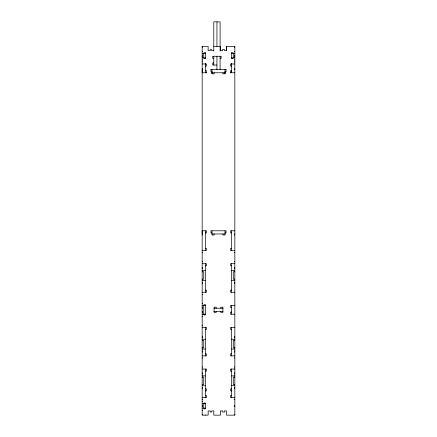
<?xml version="1.0" encoding="UTF-8"?>
<svg xmlns="http://www.w3.org/2000/svg" width="437" height="437" viewBox="0 0 437 437"><rect width="100%" height="100%" fill="white"/><g stroke="black" fill="none" stroke-linecap="round" stroke-linejoin="round"><path stroke-width="0.66" d="M214.125 72.766L214.125 73.82L212.016 73.82L212.016 71.717L210.962 71.717L210.962 69.609M222.903 72.766L222.903 73.82L225.006 73.82L225.006 71.717L226.06 71.717L226.06 69.609M213.78 46.431L220.434 46.431L220.417 50.643L222.542 50.643L222.542 49.594L224.476 49.594L224.46 50.643L226.579 50.643L226.579 46.431L234.833 46.431L234.833 415.15L226.579 415.15L226.579 410.938L224.476 410.938L224.476 411.987L222.542 411.987L222.542 410.938L220.434 410.938L220.434 415.15L213.78 415.15L213.78 410.938L211.672 410.938L211.672 411.987L210.252 411.987L210.252 410.938L208.143 410.938L208.143 415.15L202.173 415.15L202.173 46.431L208.143 46.431L208.127 50.643L210.252 50.643L210.252 49.594L211.672 49.594L211.655 50.643L213.78 50.643M202.173 46.732L202.571 46.732M234.44 46.732L234.833 46.732M202.173 47.136L202.571 47.136M234.44 47.136L234.833 47.136M202.173 51.348L202.571 51.348M234.44 51.348L234.833 51.348M202.173 53.456L205.335 53.456M231.67 53.456L234.833 53.456M202.173 55.209L202.571 55.209M234.44 55.209L234.833 55.209M202.173 56.264L202.571 56.264M234.44 56.264L234.833 56.264M202.173 57.842L205.335 57.842A0.792 0.792 0 0 1 204.543 58.634A0.792 0.792 0 0 1 203.757 57.842L203.757 53.325A0.601 0.601 0 0 1 203.937 52.899L204.052 52.806A0.923 0.923 0 0 1 204.969 52.773L205.155 52.899A0.601 0.601 0 0 1 205.335 53.325M234.833 57.842L231.67 57.842A0.792 0.792 0 0 0 232.462 58.634A0.792 0.792 0 0 0 233.254 57.842L233.254 53.325A0.601 0.601 0 0 0 233.068 52.899L232.894 52.768A0.923 0.923 0 0 0 231.971 52.806L231.856 52.899A0.601 0.601 0 0 0 231.67 53.325M213.78 58.372L212.71 58.372L212.726 56.264L221.155 56.264L221.138 58.372L220.084 58.372M202.173 59.951L202.571 59.951M234.44 59.951L234.833 59.951M202.173 61.885L202.571 61.885M234.44 61.885L234.833 61.885M213.78 62.933L212.71 62.933L212.726 65.042L216.938 65.042M202.173 63.988L206.39 63.988L206.39 66.096L205.335 66.096M234.833 63.988L230.621 63.988L230.621 66.096L231.67 66.096M202.173 68.554L202.571 68.554M234.44 68.554L234.833 68.554M202.571 69.609L202.162 69.609L202.162 72.766L206.472 72.766M210.814 69.609L226.18 69.609M234.429 69.609L234.833 69.609M205.335 70.663L206.406 70.663L206.406 72.766M231.686 70.663L230.621 70.663L230.632 72.766M211.737 72.766L225.257 72.766M230.523 72.766L234.833 72.766M234.838 230.791L230.621 230.791L230.621 232.899L231.67 232.899M205.335 232.899L206.39 232.899L206.39 230.791L202.167 230.791L202.167 233.953L202.571 233.953M212.016 232.899L210.962 232.899L210.962 230.791L226.06 230.791L226.06 232.899L225.006 232.899M211.743 233.953L225.263 233.953M234.44 233.953L234.838 233.953M202.173 235.002L202.571 235.002M234.44 235.002L234.833 235.002M205.335 248.435L206.39 248.435L206.39 250.543L202.173 250.543M231.67 248.435L230.621 248.435L230.621 250.543L234.833 250.543M202.173 252.652L202.571 252.652M234.44 252.652L234.833 252.652M202.173 261.605L202.571 261.605M234.44 261.605L234.833 261.605M202.173 263.713L206.39 263.713L206.39 265.816L205.335 265.816M234.833 263.713L230.621 263.713L230.621 265.816L231.67 265.816M202.173 267.564L202.571 267.564M234.44 267.564L234.833 267.564M202.173 268.618L202.571 268.618M234.44 268.618L234.833 268.618M202.173 270.579L205.335 270.579M231.67 270.536L234.833 270.536M202.173 271.781L203.757 271.781L203.757 279.156L202.173 279.156M234.833 271.781L233.254 271.781L233.254 279.156L234.833 279.156M202.173 280.401L205.335 280.357M231.67 280.401L234.833 280.401M202.173 282.313L202.571 282.313M234.44 282.313L234.833 282.313M202.173 283.367L202.571 283.367M234.44 283.367L234.833 283.367M205.335 290.135L206.39 290.135L206.39 292.244L202.173 292.244M231.67 290.135L230.621 290.135L230.621 292.244L234.833 292.244M202.173 294.352L202.571 294.352M202.173 303.305L202.571 303.305M202.173 305.414L205.335 305.414A0.792 0.792 0 0 0 204.543 304.622A0.792 0.792 0 0 0 203.757 305.414L203.757 314.192A0.792 0.792 0 0 0 204.543 314.979A0.792 0.792 0 0 0 205.335 314.192L202.173 314.192M234.833 305.414L230.621 305.414L230.621 307.517L231.67 307.517M202.173 307.167L202.571 307.167M202.173 308.222L202.571 308.222M213.851 308.222L223.023 308.222M202.173 311.384L202.571 311.384M213.851 311.384L223.023 311.384M231.67 312.084L230.621 312.084L230.621 314.192L234.833 314.192M202.173 312.433L202.571 312.433M202.173 316.301L202.571 316.301M202.173 325.254L202.571 325.254M202.173 327.362L206.39 327.362L206.39 329.465L205.335 329.465M234.833 327.362L230.621 327.362L230.621 329.465L231.67 329.465M202.173 336.233L202.571 336.233M234.44 336.233L234.833 336.233M202.173 337.288L202.571 337.288M234.44 337.288L234.833 337.288M202.173 339.249L205.335 339.199M231.67 339.249L234.833 339.249M202.173 340.45L203.757 340.45L203.757 347.825L202.173 347.825M234.833 340.45L233.254 340.45L233.254 347.825L234.833 347.825M202.173 349.07L205.335 349.026M231.67 349.07L234.833 349.026M202.173 350.982L202.571 350.982M234.44 350.982L234.833 350.982M202.173 352.036L202.571 352.036M234.44 352.036L234.833 352.036M205.335 353.784L206.39 353.784L206.39 355.893L202.173 355.893M231.67 353.784L230.621 353.784L230.621 355.893L234.833 355.893M202.173 357.996L202.571 357.996M234.44 357.996L234.833 357.996M202.173 366.954L202.571 366.954M234.44 366.954L234.833 366.954M202.173 369.057L206.39 369.057L206.39 371.166L205.335 371.166M234.833 369.057L230.621 369.057L230.621 371.166L231.67 371.166M202.173 372.914L202.571 372.914M234.44 372.914L234.833 372.914M202.173 373.968L202.571 373.968M234.44 373.968L234.833 373.968M202.173 375.88L205.335 375.924M231.67 375.924L234.833 375.88M202.173 377.131L203.757 377.131L203.757 384.505L202.173 384.505M234.833 377.131L233.254 377.131L233.254 384.505L234.833 384.505M202.173 385.707L205.335 385.751M231.67 385.707L234.833 385.707M202.173 387.663L202.571 387.663M234.44 387.663L234.833 387.663M202.173 388.717L202.571 388.717M234.44 388.717L234.833 388.717M205.335 388.815L206.39 388.815L206.39 390.918L205.335 390.918M231.67 388.815L230.621 388.815L230.621 390.918L231.67 390.918M205.335 395.485L206.39 395.485L206.39 397.594L202.173 397.594M231.67 395.485L230.621 395.485L230.621 397.594L234.833 397.594M202.173 399.697L202.571 399.697M234.44 399.697L234.833 399.697M202.173 401.63L202.571 401.63M202.173 403.739L202.571 403.739M203.358 403.739L205.335 403.739A0.792 0.792 0 0 0 204.543 402.947A0.792 0.792 0 0 0 203.757 403.739L203.757 408.256A0.601 0.601 0 0 0 203.937 408.682L204.117 408.813A0.923 0.923 0 0 0 205.04 408.775L205.155 408.682A0.601 0.601 0 0 0 205.335 408.256M202.173 405.317L202.571 405.317M234.44 405.317L234.833 405.317M202.173 406.372L202.571 406.372M234.44 406.372L234.833 406.372M202.173 408.125L202.571 408.125M203.358 408.125L205.335 408.125M202.173 410.234L202.571 410.234M202.173 414.445L202.571 414.445M234.44 414.445L234.833 414.445M202.173 414.85L202.571 414.85M234.44 414.85L234.833 414.85M231.686 52.489L231.686 58.547M231.686 63.256L231.67 72.766L231.665 70.597M231.67 230.791L231.67 250.674M231.67 263.314L231.67 292.244M231.67 305.414L231.67 314.192M231.67 327.362L231.67 355.893M231.67 369.057L231.67 397.856M226.563 46.431L226.563 50.643M224.995 69.609L225.006 73.82M225 230.791L225.006 235.002L222.903 235.002L222.903 233.953M220.794 308.222L220.794 307.167L222.903 307.167L222.903 312.433L220.794 312.433L220.794 311.384M220.101 51.036L220.101 21.85L213.78 21.85L213.78 51.036M220.101 56.264L220.101 69.609M216.938 21.85L216.938 46.431M216.938 56.264L216.938 69.609M216.228 308.222L216.228 307.167L214.125 307.167L214.125 312.433L216.228 312.433L216.228 311.384M214.125 233.953L214.125 235.002L212.016 235.002L212.005 230.791M213.78 56.264L213.78 65.042M212.016 73.82L212 69.609M205.352 52.489L205.352 58.547M205.352 63.256L205.33 72.766M205.335 230.791L205.335 250.674M205.335 263.314L205.335 292.533M205.335 304.753L205.335 314.848M205.335 327.073L205.335 355.893M205.335 369.057L205.335 397.856M205.335 403.078L205.335 408.786M205.335 414.844L205.335 415.15"/></g></svg>
